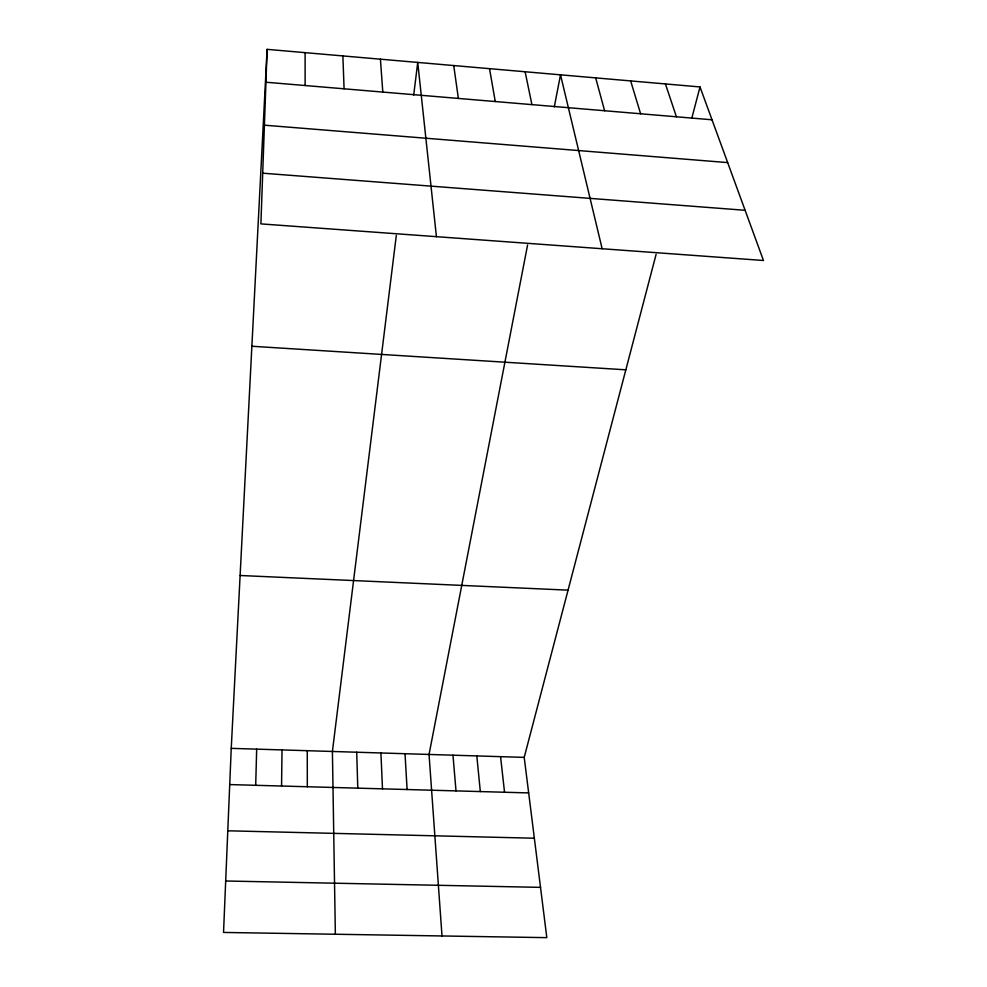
<?xml version="1.0" encoding="UTF-8"?>
<svg xmlns="http://www.w3.org/2000/svg" width="987" height="987" viewBox="0 0 987 987"><rect width="100%" height="100%" fill="white"/><g stroke="black" fill="none" stroke-linecap="round" stroke-linejoin="round"><path stroke-width="1.48" d="M281.566 786.022L282.023 749.923M255.695 785.307L256.682 749.133M267.107 49.35L260.901 223.889L763.469 260.494L700.005 86.942L267.107 49.35L231.242 748.356L223.531 932.444L546.823 937.65L524.208 757.387L656.121 254.301M396.318 235.412L332.409 751.465L335.358 934.245M413.701 95.036L417.735 62.428L436.427 236.67M527.589 244.961L429.049 754.45L442.003 935.96M554.299 106.88L560.505 74.827L602.144 248.736M691.788 118.267L700.005 86.942M225.69 880.996L540.518 887.362M227.787 830.795L534.349 838.222M229.724 784.579L528.662 792.919M231.242 748.356L524.208 757.387M240.112 575.495L568.056 590.14M251.87 346.252L625.832 369.817M262.702 173.194L745.111 210.293M264.405 125.189L727.666 162.596M265.935 82.229L712.009 119.785M665.423 83.944L676.416 116.787M630.656 80.922L640.612 113.776M595.679 77.887L604.599 110.741M525.121 71.755L531.919 104.622M489.527 68.671L495.252 101.538M453.736 65.561L458.375 98.429M500.557 756.647L504.542 792.253M476.807 755.919L480.324 791.574M452.971 755.191L456.006 790.895M380.414 59.195L382.796 92.062M405.028 753.71L407.1 789.526M380.92 752.97L382.487 788.847M342.871 55.926L344.081 88.805M356.714 752.217L357.787 788.157M307.265 750.7L307.327 786.738M305.106 52.644L305.131 85.524"/></g></svg>
